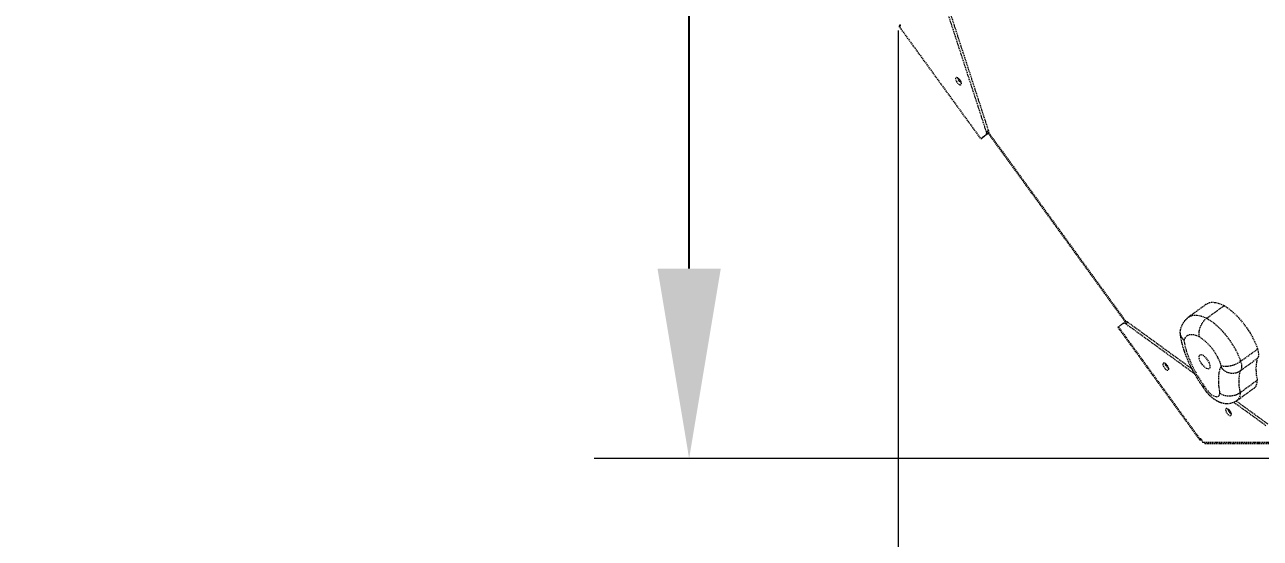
# Model space of a CAD drawing. Header units: millimetres. Extents: x -6061 to 5100, y -3651 to 3328.
# Drawn here: x -3874 to -2573, y -1106 to -565 of the extents above; entities that cross this region are included whole.
import ezdxf

# ---------------------------------------------------------------- set-up
doc = ezdxf.new("R2010")
doc.units = ezdxf.units.MM
doc.linetypes.add('HIDDEN', pattern=[1.905, 1.27, -0.635])
for name, color, linetype in [('DIKOM_ОБЪЕКТ', 7, 'Continuous'), ('DIKOM_РАЗМЕР_ЗОНА', 7, 'Continuous'), ('DIKOM_РАЗМЕР_ОБЪЕКТА', 7, 'Continuous')]:
    doc.layers.add(name, color=color, linetype=linetype)
doc.styles.add('style1', font='arialbd.ttf', dxfattribs={"width": 0.8})
doc.dimstyles.new('1-50', dxfattribs={"dimtxt": 300, "dimasz": 200, "dimexe": 100, "dimexo": 0, "dimgap": 100, "dimtad": 1, "dimtxsty": 'style1', "dimcen": 200, "dimclrd": 7, "dimclre": 7, "dimclrt": 7, "dimadec": 1, "dimazin": 2, "dimtfac": 1, "dimtmove": 0, "dimatfit": 2, "dimfxl": 0, "dimlwd": 25, "dimlwe": 18, "dimarcsym": 0})

# ---------------------------------------------------------------- blocks, each defined once
blk = doc.blocks.new('*D0')
at = {"layer": 'Defpoints', "color": 0, "transparency": 16777216}
for p in [(3244.4, 1090.1), (-2954.2, -571.3), (3244.4, -1487)]:
    blk.add_point(p, dxfattribs=at)
at = {"layer": 'DIKOM_РАЗМЕР_ОБЪЕКТА', "color": 7, "lineweight": 18, "transparency": 16777216}
for p, q in [((3244.4, 1090.1), (3244.4, -1587)), ((-2954.2, -571.3), (-2954.2, -1587))]:
    blk.add_line(p, q, dxfattribs=at)
at = {"layer": 'DIKOM_РАЗМЕР_ОБЪЕКТА', "color": 7, "lineweight": 25, "transparency": 16777216}
blk.add_line((-2754.2, -1487), (3044.4, -1487), dxfattribs=at)
at = {"layer": 'DIKOM_РАЗМЕР_ОБЪЕКТА', "color": 7, "transparency": 16777216}
for points in [[(-2754.2, -1453.7), (-2754.2, -1520.4), (-2954.2, -1487)], [(3044.4, -1453.7), (3044.4, -1520.4), (3244.4, -1487)]]:
    blk.add_solid(points, dxfattribs=at)
at = {"layer": 'DIKOM_РАЗМЕР_ОБЪЕКТА', "color": 7, "transparency": 16777216, "insert": (279.3, -1119), "char_height": 300, "attachment_point": 5, "style": 'style1'}
blk.add_mtext('{\\fArial|b0|i0|c204|p34;\\H1.75x;6200}', dxfattribs=at)
blk = doc.blocks.new('*D1')
at = {"layer": 'Defpoints', "color": 0, "transparency": 16777216}
for p in [(2324.3, 3327.9), (-5419.2, -2822.1), (-1808.6, -2822.1)]:
    blk.add_point(p, dxfattribs=at)
at = {"layer": 'DIKOM_РАЗМЕР_ЗОНА', "color": 7, "lineweight": 18, "transparency": 16777216}
for p, q in [((2324.3, 3327.9), (-5519.2, 3327.9)), ((-1808.6, -2822.1), (-5519.2, -2822.1))]:
    blk.add_line(p, q, dxfattribs=at)
at = {"layer": 'DIKOM_РАЗМЕР_ЗОНА', "color": 7, "lineweight": 25, "transparency": 16777216}
blk.add_line((-5419.2, 3127.9), (-5419.2, -2622.1), dxfattribs=at)
at = {"layer": 'DIKOM_РАЗМЕР_ЗОНА', "color": 7, "transparency": 16777216}
for points in [[(-5452.5, 3127.9), (-5385.8, 3127.9), (-5419.2, 3327.9)], [(-5452.5, -2622.1), (-5385.8, -2622.1), (-5419.2, -2822.1)]]:
    blk.add_solid(points, dxfattribs=at)
at = {"layer": 'DIKOM_РАЗМЕР_ЗОНА', "color": 7, "transparency": 16777216, "insert": (-5787.2, -178.2), "char_height": 300, "attachment_point": 5, "rotation": 90, "style": 'style1'}
blk.add_mtext('{\\fArial|b0|i0|c204|p34;\\H1.75x;6150}', dxfattribs=at)
blk = doc.blocks.new('*D2')
at = {"layer": 'Defpoints', "color": 0, "transparency": 16777216}
for p in [(5097.8, 1174.3), (-4808.9, -571.4), (5097.8, -3550.6)]:
    blk.add_point(p, dxfattribs=at)
at = {"layer": 'DIKOM_РАЗМЕР_ЗОНА', "color": 7, "lineweight": 18, "transparency": 16777216}
for p, q in [((5097.8, 1174.3), (5097.8, -3650.6)), ((-4808.9, -571.4), (-4808.9, -3650.6))]:
    blk.add_line(p, q, dxfattribs=at)
at = {"layer": 'DIKOM_РАЗМЕР_ЗОНА', "color": 7, "lineweight": 25, "transparency": 16777216}
blk.add_line((-4608.9, -3550.6), (4897.8, -3550.6), dxfattribs=at)
at = {"layer": 'DIKOM_РАЗМЕР_ЗОНА', "color": 7, "transparency": 16777216}
for points in [[(-4608.9, -3517.3), (-4608.9, -3584), (-4808.9, -3550.6)], [(4897.8, -3517.3), (4897.8, -3584), (5097.8, -3550.6)]]:
    blk.add_solid(points, dxfattribs=at)
at = {"layer": 'DIKOM_РАЗМЕР_ЗОНА', "color": 7, "transparency": 16777216, "insert": (864.2, -3182.6), "char_height": 300, "attachment_point": 5, "style": 'style1'}
blk.add_mtext('{\\fArial|b0|i0|c204|p34;\\H1.75x;9900}', dxfattribs=at)
blk = doc.blocks.new('*D3')
at = {"layer": 'Defpoints', "color": 0, "transparency": 16777216}
for p in [(-3174.2, 1527.9), (2804.1, 1527.9), (-2373.4, -1022.1)]:
    blk.add_point(p, dxfattribs=at)
at = {"layer": 'DIKOM_РАЗМЕР_ОБЪЕКТА', "color": 7, "lineweight": 18, "transparency": 16777216}
for p, q in [((2804.1, 1527.9), (-3274.2, 1527.9)), ((-2373.4, -1022.1), (-3274.2, -1022.1))]:
    blk.add_line(p, q, dxfattribs=at)
at = {"layer": 'DIKOM_РАЗМЕР_ОБЪЕКТА', "color": 7, "lineweight": 25, "transparency": 16777216}
blk.add_line((-3174.2, -822.1), (-3174.2, 1327.9), dxfattribs=at)
at = {"layer": 'DIKOM_РАЗМЕР_ОБЪЕКТА', "color": 7, "transparency": 16777216}
for points in [[(-3207.5, 1327.9), (-3140.9, 1327.9), (-3174.2, 1527.9)], [(-3207.5, -822.1), (-3140.9, -822.1), (-3174.2, -1022.1)]]:
    blk.add_solid(points, dxfattribs=at)
at = {"layer": 'DIKOM_РАЗМЕР_ОБЪЕКТА', "color": 7, "transparency": 16777216, "insert": (-3542.3, 167), "char_height": 300, "attachment_point": 5, "rotation": 90, "style": 'style1'}
blk.add_mtext('{\\fArial|b0|i0|c204|p34;\\H1.75x;2550}', dxfattribs=at)

msp = doc.modelspace()

# ---------------------------------------------------------------- linework, layer by layer
at = {"layer": 'DIKOM_ОБЪЕКТ', "color": 7, "linetype": 'HIDDEN', "lineweight": 15}
for p, q in [((-2861.261, -678.088), (-2917.573, -504.794)), ((-2859.09, -676.511), (-2915.402, -503.216)), ((-2952.011, -565.597), (-2953.551, -566.716)), ((-2951.93, -566.377), (-2953.551, -566.716)), ((-2953.551, -566.716), (-2867.149, -685.619)), ((-2951.796, -566.279), (-2951.93, -566.377)), ((-2861.453, -680.771), (-2867.149, -685.619)), ((-2867.149, -685.619), (-2864.979, -684.042)), ((-2864.972, -684.037), (-2866.913, -685.448)), ((-2866.913, -685.448), (-2866.913, -685.447)), ((-2859.282, -679.194), (-2864.979, -684.042)), ((-2859.501, -679.562), (-2864.972, -684.037)), ((-2864.972, -684.037), (-2864.972, -684.036)), ((-2859.282, -679.194), (-2861.453, -680.771)), ((-2861.261, -678.088), (-2859.09, -676.511)), ((-2859.582, -679.45), (-2715.175, -878.209)), ((-2859.054, -678.92), (-2714.475, -877.916)), ((-2630.315, -859.915), (-2648.405, -873.058)), ((-2629.389, -874.237), (-2611.299, -861.094)), ((-2722.924, -883.84), (-2636.555, -1002.725)), ((-2717.223, -879.697), (-2722.412, -883.467)), ((-2722.412, -883.467), (-2636.273, -1002.036)), ((-2717.223, -879.697), (-2715.052, -878.12)), ((-2712.377, -878.723), (-2714.548, -880.301)), ((-2642.211, -932.853), (-2714.548, -880.301)), ((-2645.091, -927.607), (-2712.377, -878.723)), ((-2593.853, -919.689), (-2575.762, -906.546)), ((-2594.32, -929.718), (-2576.23, -916.574)), ((-2597.188, -960.559), (-2579.098, -947.416)), ((-2594.226, -952.496), (-2576.136, -939.352)), ((-2564.967, -985.817), (-2598.536, -961.429)), ((-2567.138, -987.394), (-2601.138, -962.693)), ((-2636.273, -1002.036), (-2635.887, -1001.363)), ((-2635.417, -1001.414), (-2636.273, -1002.036)), ((-2635.753, -1001.265), (-2635.887, -1001.363)), ((-2636.59, -1002.643), (-2635.211, -1001.641)), ((-2634.993, -1002.012), (-2633.84, -1004.886)), ((-2633.84, -1004.886), (-2556.565, -1004.874)), ((-2631.475, -1004.885), (-2631.363, -1006.341)), ((-2554.089, -1006.33), (-2631.363, -1006.341))]:
    msp.add_line(p, q, dxfattribs=at)
at = {"layer": 'DIKOM_ОБЪЕКТ', "color": 7, "linetype": 'HIDDEN', "lineweight": 15, "flags": 128}
for points in [[(-2891.6, -621.266), (-2892.408, -620.957), (-2893.083, -620.956), (-2893.569, -621.261), (-2893.827, -621.848), (-2893.837, -622.671), (-2893.597, -623.661), (-2893.127, -624.739), (-2892.465, -625.818), (-2891.665, -626.81), (-2890.791, -627.634), (-2889.915, -628.225), (-2889.107, -628.533), (-2888.432, -628.535), (-2887.946, -628.23), (-2887.688, -627.643), (-2887.678, -626.82), (-2887.918, -625.83), (-2888.388, -624.752), (-2889.05, -623.673), (-2889.85, -622.681), (-2890.724, -621.857), (-2891.6, -621.266)], [(-2611.299, -861.094), (-2614.217, -859.783), (-2617.027, -858.798), (-2619.706, -858.149), (-2622.233, -857.839), (-2624.588, -857.871), (-2626.751, -858.246), (-2628.707, -858.959), (-2630.315, -859.915)], [(-2648.416, -873.067), (-2646.797, -872.102), (-2644.841, -871.389), (-2642.678, -871.015), (-2640.323, -870.982), (-2637.796, -871.292), (-2635.117, -871.942), (-2632.307, -872.926), (-2629.389, -874.237)], [(-2575.762, -906.546), (-2576.882, -903.322), (-2578.219, -900.027), (-2579.764, -896.689), (-2581.504, -893.333), (-2583.425, -889.988), (-2585.512, -886.679), (-2587.747, -883.435), (-2590.113, -880.28), (-2592.59, -877.241), (-2595.158, -874.341), (-2597.798, -871.606), (-2600.486, -869.055), (-2603.203, -866.711), (-2605.925, -864.591), (-2608.631, -862.714), (-2611.299, -861.094)], [(-2722.412, -883.467), (-2722.67, -883.655), (-2722.84, -883.778), (-2722.919, -883.835), (-2722.924, -883.84)], [(-2629.389, -874.237), (-2626.721, -875.857), (-2624.015, -877.735), (-2621.293, -879.854), (-2618.576, -882.198), (-2615.888, -884.749), (-2613.249, -887.485), (-2610.68, -890.384), (-2608.203, -893.423), (-2605.837, -896.578), (-2603.602, -899.823), (-2601.515, -903.131), (-2599.595, -906.477), (-2597.855, -909.832), (-2596.309, -913.171), (-2594.972, -916.465), (-2593.853, -919.689)], [(-2637.397, -893.749), (-2639.678, -892.772), (-2641.857, -892.085), (-2643.914, -891.695), (-2645.827, -891.606), (-2647.577, -891.819), (-2649.148, -892.332), (-2650.523, -893.139), (-2651.688, -894.233), (-2652.633, -895.602), (-2653.347, -897.233)], [(-2653.347, -897.233), (-2652.791, -900.846), (-2651.99, -904.608), (-2650.948, -908.499), (-2649.67, -912.499), (-2648.163, -916.585), (-2646.435, -920.737), (-2644.497, -924.932), (-2642.356, -929.146), (-2640.027, -933.359), (-2637.52, -937.546), (-2634.85, -941.687), (-2632.03, -945.757)], [(-2576.23, -916.574), (-2575.548, -915.92), (-2575.034, -915.06), (-2574.698, -914.006), (-2574.544, -912.777), (-2574.576, -911.393), (-2574.793, -909.876), (-2575.19, -908.251), (-2575.762, -906.546)], [(-2675.604, -922.553), (-2675.513, -923.452), (-2675.178, -924.488), (-2674.625, -925.577), (-2673.901, -926.631), (-2673.063, -927.565), (-2672.18, -928.303), (-2671.323, -928.785), (-2670.561, -928.973), (-2669.956, -928.851), (-2669.557, -928.428), (-2669.397, -927.74), (-2669.488, -926.841), (-2669.823, -925.806), (-2670.375, -924.717), (-2671.1, -923.662), (-2671.937, -922.728), (-2672.821, -921.99), (-2673.678, -921.508), (-2674.44, -921.32), (-2675.045, -921.443), (-2675.444, -921.865), (-2675.604, -922.553)], [(-2629.841, -926.855), (-2628.737, -927.282), (-2627.754, -927.414), (-2626.93, -927.246), (-2626.301, -926.785), (-2625.891, -926.049), (-2625.717, -925.068), (-2625.787, -923.883), (-2626.098, -922.542), (-2626.637, -921.1), (-2627.381, -919.617), (-2628.301, -918.152), (-2629.359, -916.766), (-2630.511, -915.515), (-2631.711, -914.451), (-2632.909, -913.618), (-2634.055, -913.049), (-2635.104, -912.767), (-2636.013, -912.785), (-2636.743, -913.102), (-2637.265, -913.704), (-2637.558, -914.566), (-2637.61, -915.655), (-2637.419, -916.924), (-2636.992, -918.323), (-2636.347, -919.793), (-2635.51, -921.275), (-2634.516, -922.708), (-2633.406, -924.033), (-2632.224, -925.196), (-2631.019, -926.15), (-2629.841, -926.855)], [(-2593.853, -919.689), (-2593.281, -921.395), (-2592.883, -923.019), (-2592.666, -924.536), (-2592.635, -925.92), (-2592.788, -927.149), (-2593.124, -928.203), (-2593.638, -929.064), (-2594.32, -929.718)], [(-2615.437, -953.159), (-2616.119, -949.08), (-2616.577, -945.148), (-2616.811, -941.376), (-2616.817, -937.778), (-2616.598, -934.367), (-2616.154, -931.154), (-2615.485, -928.15), (-2614.596, -925.367)], [(-2614.596, -925.367), (-2614.359, -925.479), (-2614.152, -925.513), (-2613.988, -925.466), (-2613.88, -925.341), (-2613.833, -925.147), (-2613.853, -924.897), (-2613.936, -924.609), (-2614.078, -924.302)], [(-2632.03, -945.757), (-2630.825, -947.707), (-2629.462, -949.582), (-2627.981, -951.331), (-2626.42, -952.906), (-2624.823, -954.265), (-2623.233, -955.368), (-2621.694, -956.188), (-2620.248, -956.7), (-2618.934, -956.892), (-2617.789, -956.757), (-2616.845, -956.299), (-2616.126, -955.532), (-2615.652, -954.476), (-2615.437, -953.159)], [(-2579.098, -947.416), (-2578.821, -947.202), (-2577.816, -946.143), (-2577.036, -944.811), (-2576.493, -943.222), (-2576.191, -941.394), (-2576.136, -939.352)], [(-2594.226, -952.496), (-2594.281, -954.538), (-2594.583, -956.365), (-2595.126, -957.954), (-2595.906, -959.286), (-2596.911, -960.345), (-2597.19, -960.56)], [(-2609.538, -970.551), (-2609.447, -971.449), (-2609.112, -972.485), (-2608.559, -973.574), (-2607.835, -974.628), (-2606.997, -975.562), (-2606.114, -976.3), (-2605.257, -976.783), (-2604.495, -976.97), (-2603.89, -976.848), (-2603.491, -976.425), (-2603.331, -975.737), (-2603.422, -974.839), (-2603.757, -973.803), (-2604.309, -972.714), (-2605.033, -971.66), (-2605.871, -970.726), (-2606.755, -969.988), (-2607.612, -969.505), (-2608.374, -969.317), (-2608.979, -969.44), (-2609.378, -969.862), (-2609.538, -970.551)]]:
    msp.add_lwpolyline(points, dxfattribs=at)
at = {"layer": 'DIKOM_ОБЪЕКТ', "color": 7, "linetype": 'HIDDEN', "lineweight": 15}
for centre, radius, start, end in [((-2883.491, -619.47), 8.343, 192.271562, 239.352786), ((-2881.159, -619.541), 9.276, 199.36256, 223.521425), ((-2863.542, -679.273), 2.571, 324.360619, 27.467605), ((-2861.371, -677.696), 2.571, 324.360619, 27.467605), ((-2716.337, -882), 2.468, 43.522745, 111.033873), ((-2714.166, -880.423), 2.468, 43.521767, 111.03485), ((-2668.047, -941.317), 56.588, 17.498678, 57.205068), ((-2665.309, -919.923), 8.259, 192.030791, 239.961982), ((-2664.654, -917.667), 9.2, 208.407834, 232.798567), ((-2529.416, -927.771), 48.134, 166.549699, 193.922878), ((-2547.507, -940.913), 48.133, 166.55005, 193.923727), ((-2599.239, -967.917), 8.264, 192.044915, 239.946661), ((-2598.586, -965.665), 9.202, 208.379142, 232.812033)]:
    msp.add_arc(centre, radius, start, end, dxfattribs=at)
for centre, major_axis, ratio, start_param, end_param in [((-2952.402, -565.727), (-0.57, 0.6), 0.46212571, 2.86367874, 4.95807384), ((-2635.415, -1002.012), (-0.395, 0.728), 0.46210699, 4.4667928, 6.5611879)]:
    msp.add_ellipse(centre, major_axis=major_axis, ratio=ratio, start_param=start_param, end_param=end_param, dxfattribs=at)
for points, knots in [([(-2648.423, -873.082), (-2649.083, -873.592), (-2650.435, -874.638), (-2652.217, -876.506), (-2653.806, -878.575), (-2655.153, -880.813), (-2656.253, -883.205), (-2656.932, -885.14), (-2657.218, -886.277), (-2657.288, -886.555)], [0, 0, 0, 0, 0.14990868, 0.30711289, 0.46397958, 0.62188951, 0.78231785, 0.94689367, 1, 1, 1, 1]), ([(-2629.389, -874.237), (-2629.991, -874.713), (-2631.195, -875.664), (-2632.849, -877.465), (-2634.327, -879.484), (-2635.586, -881.687), (-2636.585, -884.008), (-2637.304, -886.382), (-2637.713, -888.741), (-2637.819, -891.235), (-2637.611, -892.868), (-2637.402, -893.728), (-2637.397, -893.749)], [0, 0, 0, 0, 0.10730483, 0.21461365, 0.32191999, 0.42922511, 0.53654965, 0.64387552, 0.75125761, 0.85863889, 0.99664559, 1, 1, 1, 1]), ([(-2657.25, -886.565), (-2657.321, -886.792), (-2657.592, -887.655), (-2657.627, -889.221), (-2657.362, -891.201), (-2656.645, -893.137), (-2655.404, -895.204), (-2654.174, -896.529), (-2653.356, -897.225), (-2653.347, -897.233)], [0, 0, 0, 0, 0.0618124, 0.23457033, 0.40733288, 0.58172356, 0.75613764, 0.99720228, 1, 1, 1, 1]), ([(-2657.526, -889.8), (-2657.486, -890.209), (-2657.307, -891.997), (-2656.806, -895.22), (-2655.934, -899.49), (-2654.817, -903.813), (-2653.479, -908.173), (-2651.929, -912.554), (-2650.18, -916.946), (-2648.239, -921.336), (-2646.118, -925.714), (-2643.826, -930.066), (-2641.373, -934.382), (-2638.764, -938.645), (-2636.236, -942.533), (-2634.522, -944.959), (-2633.776, -946.014)], [0, 0, 0, 0, 0.02331691, 0.10198125, 0.18039517, 0.25845189, 0.33602805, 0.41309823, 0.48968734, 0.56584818, 0.64163955, 0.7171253, 0.79236863, 0.86742742, 0.94235956, 1, 1, 1, 1]), ([(-2614.078, -924.302), (-2614.07, -924.304), (-2613.4, -924.463), (-2612.021, -924.751), (-2609.741, -924.877), (-2607.49, -924.779), (-2605.116, -924.44), (-2602.688, -923.879), (-2600.276, -923.099), (-2597.951, -922.126), (-2595.761, -920.988), (-2594.489, -920.122), (-2593.853, -919.689)], [0, 0, 0, 0, 0.00168106, 0.14324066, 0.25040122, 0.3575654, 0.46465435, 0.571735, 0.67880107, 0.78586858, 0.89293428, 1, 1, 1, 1]), ([(-2614.596, -925.367), (-2614.591, -925.375), (-2614.281, -925.925), (-2613.51, -926.998), (-2612.011, -928.517), (-2610.119, -929.918), (-2607.891, -931.055), (-2605.516, -931.819), (-2603.113, -932.183), (-2600.702, -932.154), (-2598.405, -931.729), (-2596.218, -930.945), (-2594.959, -930.131), (-2594.32, -929.718)], [0, 0, 0, 0, 0.00107929, 0.08125448, 0.1643783, 0.26822753, 0.37511634, 0.47807245, 0.58395694, 0.68648701, 0.79196619, 0.89449448, 1, 1, 1, 1]), ([(-2633.792, -946.002), (-2633.713, -946.139), (-2633.145, -947.123), (-2631.964, -948.9), (-2630.197, -951.277), (-2628.274, -953.531), (-2626.202, -955.657), (-2623.967, -957.642), (-2621.545, -959.466), (-2619.048, -961.009), (-2616.549, -962.225), (-2614.138, -963.105), (-2611.755, -963.693), (-2609.402, -964), (-2607.08, -964.032), (-2604.805, -963.79), (-2602.591, -963.279), (-2600.409, -962.466), (-2598.592, -961.556), (-2597.575, -960.798), (-2597.217, -960.53)], [0, 0, 0, 0, 0.01028284, 0.07400765, 0.1374712, 0.20126472, 0.26588608, 0.3320792, 0.4006293, 0.47210674, 0.53524486, 0.59512918, 0.65203414, 0.70670312, 0.75981904, 0.81188179, 0.86325271, 0.91420374, 0.96979625, 1, 1, 1, 1]), ([(-2633.746, -945.993), (-2633.736, -946.028), (-2633.701, -946.15), (-2633.207, -946.12), (-2632.526, -945.933), (-2632.037, -945.76), (-2632.03, -945.757)], [0, 0, 0, 0, 0.14361189, 0.51250851, 0.99270968, 1, 1, 1, 1]), ([(-2615.437, -953.159), (-2615.426, -953.167), (-2614.641, -953.738), (-2613.111, -954.592), (-2610.642, -955.446), (-2608.26, -955.913), (-2605.755, -956.076), (-2603.243, -955.931), (-2600.743, -955.484), (-2598.379, -954.755), (-2596.145, -953.769), (-2594.872, -952.924), (-2594.226, -952.496)], [0, 0, 0, 0, 0.002041544, 0.145141033, 0.250929829, 0.359758039, 0.465081769, 0.573426398, 0.678549798, 0.786708168, 0.891821041, 1, 1, 1, 1]), ([(-2636.585, -1002.608), (-2636.595, -1002.601), (-2636.621, -1002.58), (-2636.409, -1002.249), (-2636.273, -1002.036)], [0, 0, 0, 0, 0.35689302, 1, 1, 1, 1]), ([(-2631.419, -1005.621), (-2631.669, -1005.522), (-2632.085, -1005.359), (-2632.385, -1005.02), (-2632.504, -1004.886)], [0, 0, 0, 0, 0.60305012, 1, 1, 1, 1])]:
    msp.add_open_spline(points, degree=3, knots=knots, dxfattribs=at)

# ---------------------------------------------------------------- dimensions: what is measured, and where the dimension line sits
at = {"layer": 'DIKOM_РАЗМЕР_ЗОНА'}
dim = msp.add_linear_dim(base=(-5419.159, -2822.077), p1=(2324.34, 3327.923), p2=(-1808.638, -2822.077), angle=90, text='{\\fArial|b0|i0|c204|p34;\\H1.75x;<>}', dimstyle='1-50', dxfattribs=at)
dim.commit()
dim.dimension.update_dxf_attribs({"geometry": '*D1', "text_midpoint": (-5419.159, -178.183), "dimtype": 160})
dim = msp.add_linear_dim(base=(5097.777, -3550.63), p1=(-4808.913, -571.389), p2=(5097.777, 1174.316), text='{\\fArial|b0|i0|c204|p34;\\H1.75x;9900}', dimstyle='1-50', dxfattribs=at)
dim.commit()
dim.dimension.update_dxf_attribs({"geometry": '*D2', "text_midpoint": (864.153, -3550.63), "dimtype": 160})
at = {"layer": 'DIKOM_РАЗМЕР_ОБЪЕКТА'}
dim = msp.add_linear_dim(base=(-3174.204, 1527.923), p1=(-2373.391, -1022.077), p2=(2804.073, 1527.923), angle=90, text='{\\fArial|b0|i0|c204|p34;\\H1.75x;<>}', dimstyle='1-50', dxfattribs=at)
dim.commit()
dim.dimension.update_dxf_attribs({"geometry": '*D3', "text_midpoint": (-3174.204, 166.976), "dimtype": 160})
dim = msp.add_linear_dim(base=(3244.443, -1487.027), p1=(-2954.235, -571.349), p2=(3244.443, 1090.082), text='{\\fArial|b0|i0|c204|p34;\\H1.75x;6200}', dimstyle='1-50', dxfattribs=at)
dim.commit()
dim.dimension.update_dxf_attribs({"geometry": '*D0', "text_midpoint": (279.308, -1487.027), "dimtype": 160})

doc.saveas('drawing.dxf')
